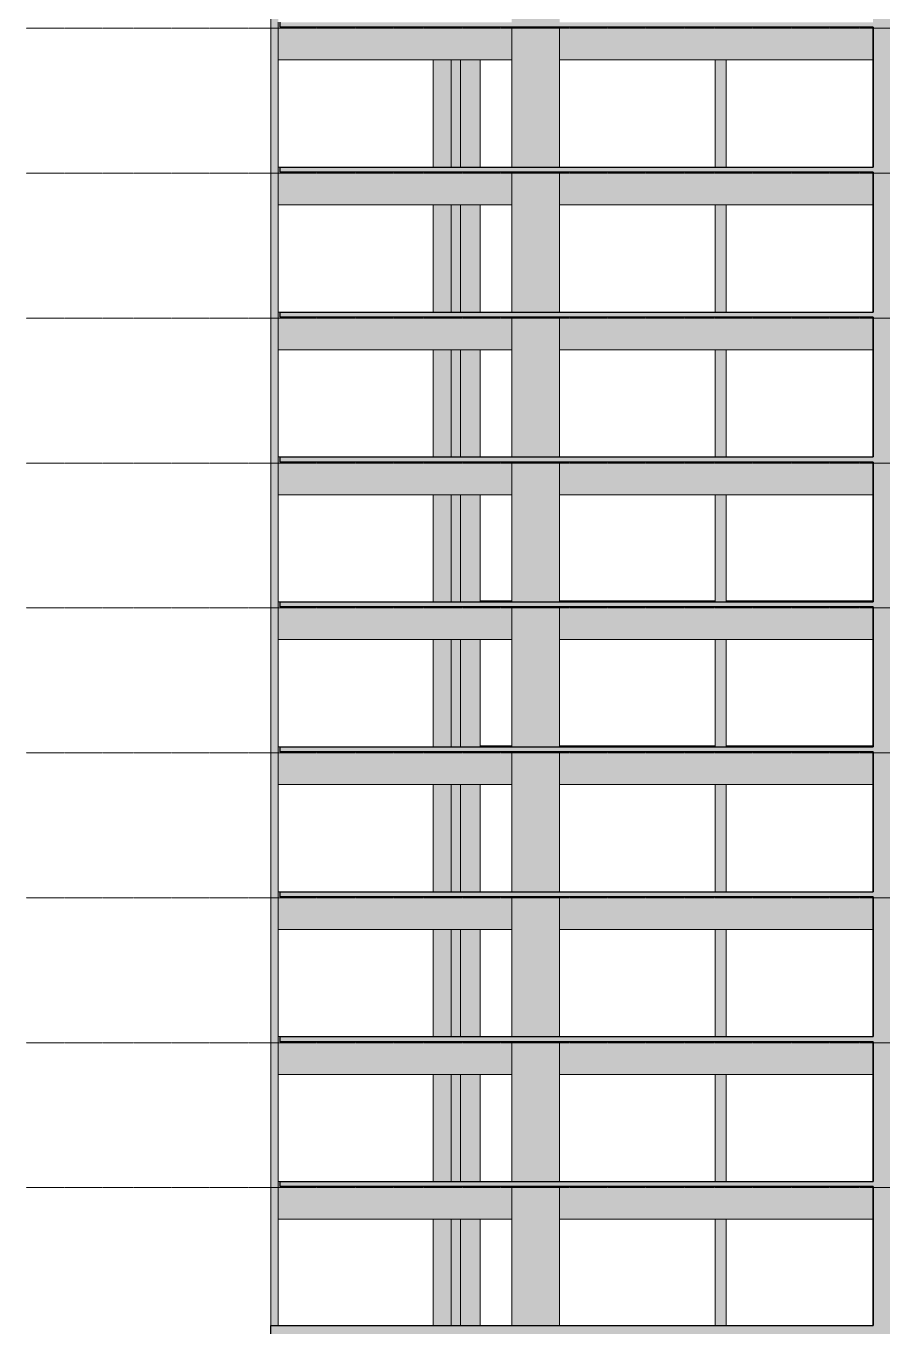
# Model space of a CAD drawing. Header units: centimetres. Extents: x -28 to 30806, y -3196 to 88064.
# Drawn here: x 24225 to 25929, y 83103 to 85688 of the extents above; entities that cross this region are included whole.
import ezdxf

# ---------------------------------------------------------------- set-up
doc = ezdxf.new("R2010")
doc.units = ezdxf.units.CM
doc.linetypes.add('Centro', pattern=[3.175, 0.635, -0.47625, 1.5875, -0.47625])
for name, color, linetype, lineweight in [('A-FLOR', 7, 'Continuous', 25), ('A-FLOR-LEVL', 7, 'Continuous', 9), ('S-BEAM', 7, 'Continuous', 25), ('S-COLS', 7, 'Continuous', 25)]:
    doc.layers.add(name, color=color, linetype=linetype, lineweight=lineweight)

msp = doc.modelspace()

# ---------------------------------------------------------------- hatches: boundary and pattern name
at = {"layer": 'A-FLOR', "true_color": 0xc0c0c0}
for points in [[(25909.31, 85686), (25909.08, 85696), (24730.31, 85696), (24730.31, 85686), (25909.11, 85686)], [(25248.81, 85398), (25909.31, 85398), (25909.08, 85408), (24730.31, 85408), (24730.31, 85398), (25225.52, 85398)], [(25248.81, 85110), (25909.31, 85110), (25909.08, 85120), (24730.31, 85120), (24730.31, 85110), (25225.52, 85110)], [(24791.75, 84822), (25909.31, 84822), (25909.08, 84832), (24730.31, 84832), (24730.31, 84822)], [(24791.75, 84534), (25909.31, 84534), (25909.08, 84544), (24730.31, 84544), (24730.31, 84534)], [(24791.75, 84246), (25909.31, 84246), (25909.08, 84256), (24730.31, 84256), (24730.31, 84246)], [(24791.75, 83958), (25909.31, 83958), (25909.08, 83968), (24730.31, 83968), (24730.31, 83958)], [(25432.3, 83670), (25909.31, 83670), (25909.08, 83680), (24730.31, 83680), (24730.31, 83670), (25286.06, 83670)], [(25248.81, 83382), (25909.31, 83382), (25909.08, 83392), (24730.31, 83392), (24730.31, 83382), (25225.52, 83382)]]:
    msp.add_hatch(color=9, dxfattribs=at).paths.add_polyline_path(points, flags=0)
at = {"layer": 'S-BEAM', "true_color": 0xc0c0c0}
for points in [[(25122.13, 85621), (25191.06, 85621), (25191.06, 85686), (24730.31, 85686), (24730.31, 85696), (24726.81, 85696), (24726.81, 85621), (25018.73, 85621)], [(25432.3, 85621), (25909.08, 85621), (25909.08, 85686), (25286.06, 85686), (25286.06, 85621)], [(24726.81, 85333), (25191.06, 85333), (25191.06, 85398), (24730.31, 85398), (24730.31, 85408), (24726.81, 85408), (24726.81, 85356.58)], [(25909.08, 85333), (25909.08, 85398), (25286.06, 85398), (25286.06, 85333), (25845.88, 85333)], [(25122.13, 85045), (25191.06, 85045), (25191.06, 85110), (24730.31, 85110), (24730.31, 85120), (24726.81, 85120), (24726.81, 85045), (25018.73, 85045)], [(25432.3, 85045), (25909.08, 85045), (25909.08, 85110), (25286.06, 85110), (25286.06, 85045)], [(25191.06, 84757), (25191.06, 84822), (24730.31, 84822), (24730.31, 84832), (24726.81, 84832), (24726.81, 84757), (25122.13, 84757)], [(25845.88, 84757), (25909.08, 84757), (25909.08, 84822), (25286.06, 84822), (25286.06, 84757), (25432.3, 84757)], [(24730.31, 84469), (25191.06, 84469), (25191.06, 84534), (24730.31, 84534), (24730.31, 84544), (24726.81, 84544), (24726.81, 84469)], [(25845.88, 84469), (25909.08, 84469), (25909.08, 84534), (25286.06, 84534), (25286.06, 84469), (25432.3, 84469)], [(24726.81, 84181), (25191.06, 84181), (25191.06, 84246), (24730.31, 84246), (24730.31, 84256), (24726.81, 84256), (24726.81, 84232)], [(25845.88, 84181), (25909.08, 84181), (25909.08, 84246), (25286.06, 84246), (25286.06, 84181), (25639.09, 84181)], [(24726.81, 83893), (25191.06, 83893), (25191.06, 83958), (24730.31, 83958), (24730.31, 83968), (24726.81, 83968), (24726.81, 83944)], [(25432.3, 83893), (25909.08, 83893), (25909.08, 83958), (25286.06, 83958), (25286.06, 83893)], [(25191.06, 83605), (25191.06, 83670), (24730.31, 83670), (24730.31, 83680), (24726.81, 83680), (24726.81, 83605), (25122.13, 83605)], [(25432.3, 83605), (25909.08, 83605), (25909.08, 83670), (25286.06, 83670), (25286.06, 83605)], [(25122.13, 83317), (25191.06, 83317), (25191.06, 83382), (24730.31, 83382), (24730.31, 83392), (24726.81, 83392), (24726.81, 83317), (25018.73, 83317)], [(25845.88, 83317), (25909.08, 83317), (25909.08, 83382), (25286.06, 83382), (25286.06, 83317), (25432.3, 83317)], [(25432.3, 83031), (25909.31, 83031), (25909.08, 83106), (24711.81, 83106), (24711.81, 83031), (25225.52, 83031)]]:
    msp.add_hatch(color=9, dxfattribs=at).paths.add_polyline_path(points, flags=0)
h = msp.add_hatch(color=9, dxfattribs=at)
h.paths.add_polyline_path([(25128.06, 84544), (25191.06, 84544), (25191.06, 84546), (25128.06, 84546)], flags=0)
h.paths.add_polyline_path([(25286.06, 84544), (25595.31, 84544), (25595.31, 84546), (25286.06, 84546)], flags=0)
h.paths.add_polyline_path([(25909.08, 84544), (25909.08, 84546), (25617.31, 84546), (25617.31, 84544), (25845.88, 84544)], flags=0)
h = msp.add_hatch(color=9, dxfattribs=at)
h.paths.add_polyline_path([(25432.3, 84256), (25595.31, 84256), (25595.31, 84258), (25286.06, 84258), (25286.06, 84256)], flags=0)
h.paths.add_polyline_path([(25191.06, 84256), (25191.06, 84258), (25128.06, 84258), (25128.06, 84256)], flags=0)
h.paths.add_polyline_path([(25909.08, 84256), (25909.08, 84258), (25617.31, 84258), (25617.31, 84256), (25845.88, 84256)], flags=0)
at = {"layer": 'S-COLS', "true_color": 0xc0c0c0}
for points in [[(25919.82, 83024.5), (25948.81, 83024.5), (25948.81, 87709), (25909.31, 87709), (25909.31, 83024.5)], [(24721.23, 85684), (24726.81, 85684), (24726.81, 85972), (24711.81, 85972), (24711.81, 85684), (24720.22, 85684)], [(24721.85, 85396), (24726.81, 85396), (24726.81, 85684), (24711.81, 85684), (24711.81, 85396), (24720.88, 85396)], [(25070.31, 85408), (25070.31, 85621), (25034.56, 85621), (25034.56, 85408)], [(25089.31, 85408), (25089.31, 85621), (25070.31, 85621), (25070.43, 85408), (25071.32, 85408)], [(25128.06, 85408), (25128.06, 85621), (25089.31, 85621), (25089.31, 85408), (25122.13, 85408)], [(25617.31, 85408), (25617.31, 85621), (25595.31, 85621), (25595.31, 85408), (25615.81, 85408)], [(24722.38, 85108), (24726.81, 85108), (24726.81, 85396), (24711.81, 85396), (24711.81, 85108), (24722.34, 85108)], [(25070.31, 85120), (25070.31, 85333), (25034.56, 85333), (25034.56, 85120)], [(25070.31, 85120), (25089.31, 85120), (25089.31, 85333), (25070.31, 85333), (25070.31, 85180.08)], [(25128.06, 85120), (25128.06, 85333), (25089.31, 85333), (25089.31, 85120), (25122.13, 85120)], [(25615.81, 85120), (25617.31, 85120), (25617.31, 85333), (25595.31, 85333), (25595.31, 85120)], [(24725.17, 84820), (24726.81, 84820), (24726.81, 85108), (24711.81, 85108), (24711.81, 84820), (24723.88, 84820)], [(25034.56, 84832), (25070.31, 84832), (25070.31, 85045), (25034.56, 85045), (25034.56, 85003.58)], [(25070.31, 84832), (25089.31, 84832), (25089.31, 85045), (25070.31, 85045), (25070.31, 84971.08)], [(25091.38, 84832), (25128.06, 84832), (25128.06, 85045), (25089.31, 85045), (25089.31, 84832)], [(25617.31, 84832), (25617.31, 85045), (25595.31, 85045), (25595.31, 84832), (25615.81, 84832)], [(24725.33, 84532), (24726.81, 84532), (24726.81, 84820), (24711.81, 84820), (24711.81, 84532), (24724.14, 84532)], [(25070.31, 84544), (25070.31, 84757), (25034.56, 84757), (25034.56, 84544)], [(25070.31, 84544), (25089.31, 84544), (25089.31, 84757), (25070.31, 84757), (25070.31, 84562.32)], [(25089.31, 84544), (25128.06, 84544), (25128.06, 84757), (25089.31, 84757), (25089.31, 84546)], [(25595.31, 84544), (25617.31, 84544), (25617.31, 84757), (25595.31, 84757), (25595.31, 84546)], [(24725.51, 84244), (24726.81, 84244), (24726.81, 84532), (24711.81, 84532), (24711.81, 84244)], [(25070.31, 84256), (25070.31, 84469), (25034.56, 84469), (25034.56, 84256)], [(25089.31, 84256), (25089.31, 84469), (25070.31, 84469), (25070.33, 84256), (25071.32, 84256)], [(25089.31, 84256), (25128.06, 84256), (25128.06, 84469), (25089.31, 84469), (25089.31, 84258)], [(25595.31, 84256), (25617.31, 84256), (25617.31, 84469), (25595.31, 84469), (25595.31, 84258)], [(24711.81, 83956), (24726.81, 83956), (24726.81, 84244), (24711.81, 84244), (24711.81, 83956.36)], [(25034.56, 83968), (25070.31, 83968), (25070.31, 84181), (25034.56, 84181), (25034.56, 84121.06)], [(25071.32, 83968), (25089.31, 83968), (25089.31, 84181), (25070.31, 84181), (25070.31, 83968)], [(25128.06, 83968), (25128.06, 84181), (25089.31, 84181), (25089.31, 83968), (25122.13, 83968)], [(25617.31, 83968), (25617.31, 84181), (25595.31, 84181), (25595.31, 83968), (25615.81, 83968)], [(24725.29, 83668), (24726.81, 83668), (24726.75, 83956), (24711.81, 83956), (24711.81, 83668)], [(25034.56, 83680), (25070.31, 83680), (25070.31, 83893), (25034.56, 83893), (25034.56, 83768.06)], [(25089.31, 83680), (25089.31, 83893), (25070.31, 83893), (25070.31, 83680), (25071.32, 83680)], [(25128.06, 83680), (25128.06, 83893), (25089.31, 83893), (25089.31, 83680), (25122.13, 83680)], [(25617.31, 83680), (25617.31, 83893), (25595.31, 83893), (25595.31, 83680), (25615.81, 83680)], [(24725.18, 83380), (24726.81, 83380), (24726.75, 83668), (24711.81, 83668), (24711.81, 83380), (24725.13, 83380)], [(25070.31, 83392), (25070.31, 83605), (25034.56, 83605), (25034.56, 83392)], [(25070.31, 83392), (25089.31, 83392), (25089.31, 83605), (25070.31, 83605), (25070.31, 83415.05)], [(25091.38, 83392), (25128.06, 83392), (25128.06, 83605), (25089.31, 83605), (25089.31, 83392)], [(25617.31, 83392), (25617.31, 83605), (25595.31, 83605), (25595.31, 83392), (25615.81, 83392)], [(24725.06, 83106), (24726.81, 83106), (24726.74, 83380), (24711.81, 83380), (24711.81, 83106), (24725.01, 83106)], [(25225.52, 83106), (25286.06, 83106), (25286.06, 83380), (25191.06, 83380), (25191.06, 83106)], [(25035.07, 83106), (25070.31, 83106), (25070.31, 83317), (25034.56, 83317), (25034.56, 83106)], [(25089.31, 83106), (25089.31, 83317), (25070.31, 83317), (25070.31, 83106), (25071.49, 83106)], [(25128.06, 83106), (25128.06, 83317), (25089.31, 83317), (25089.31, 83106), (25122.13, 83106)], [(25617.31, 83106), (25617.31, 83317), (25595.31, 83317), (25595.31, 83106)]]:
    msp.add_hatch(color=9, dxfattribs=at).paths.add_polyline_path(points, flags=0)
h = msp.add_hatch(color=9, dxfattribs=at)
h.paths.add_polyline_path([(25225.52, 85684), (25286.06, 85684), (25286.06, 85686), (25191.06, 85686), (25191.06, 85684)], flags=0)
h.paths.add_polyline_path([(25225.52, 85696), (25286.06, 85696), (25286.06, 85972), (25191.06, 85972), (25191.06, 85696)], flags=0)
h = msp.add_hatch(color=9, dxfattribs=at)
h.paths.add_polyline_path([(26156.06, 85684), (26406.82, 85684), (26406.82, 85972), (25948.81, 85972), (25948.81, 85684), (26142.33, 85684)], flags=0)
h.paths.add_polyline_path([(25909.08, 85684), (25909.31, 85684), (25909.08, 85686)], flags=0)
h.paths.add_polyline_path([(25909.08, 85696), (25909.31, 85696), (25909.08, 85709.59)], flags=0)
h = msp.add_hatch(color=9, dxfattribs=at)
h.paths.add_polyline_path([(25191.06, 85396), (25286.06, 85396), (25286.06, 85398), (25191.06, 85398)], flags=0)
h.paths.add_polyline_path([(25248.81, 85408), (25286.06, 85408), (25286.06, 85684), (25191.06, 85684), (25191.06, 85408), (25225.52, 85408)], flags=0)
h = msp.add_hatch(color=9, dxfattribs=at)
h.paths.add_polyline_path([(25286.06, 85108), (25286.06, 85110), (25191.06, 85110), (25191.06, 85108), (25248.81, 85108)], flags=0)
h.paths.add_polyline_path([(25248.81, 85120), (25286.06, 85120), (25286.06, 85396), (25191.06, 85396), (25191.06, 85120), (25225.52, 85120)], flags=0)
h = msp.add_hatch(color=9, dxfattribs=at)
h.paths.add_polyline_path([(25191.06, 84820), (25286.06, 84820), (25286.06, 84822), (25191.06, 84822)], flags=0)
h.paths.add_polyline_path([(25225.52, 84832), (25286.06, 84832), (25286.06, 85108), (25191.06, 85108), (25191.06, 84832)], flags=0)
h = msp.add_hatch(color=9, dxfattribs=at)
h.paths.add_polyline_path([(25286.06, 84532), (25286.06, 84534), (25191.06, 84534), (25191.06, 84532), (25248.81, 84532)], flags=0)
h.paths.add_polyline_path([(25248.81, 84544), (25286.06, 84544), (25286.06, 84820), (25191.06, 84820), (25191.06, 84544), (25225.52, 84544)], flags=0)
h = msp.add_hatch(color=9, dxfattribs=at)
h.paths.add_polyline_path([(26121, 84532), (26406.82, 84532), (26406.82, 84820), (25948.81, 84820), (25948.81, 84532), (26120.97, 84532)], flags=0)
h.paths.add_polyline_path([(25909.08, 84544), (25909.31, 84544), (25909.08, 84552.76)], flags=0)
h = msp.add_hatch(color=9, dxfattribs=at)
h.paths.add_polyline_path([(25225.52, 84244), (25286.06, 84244), (25286.06, 84246), (25191.06, 84246), (25191.06, 84244)], flags=0)
h.paths.add_polyline_path([(25286.06, 84256), (25286.06, 84532), (25191.06, 84532), (25191.06, 84256), (25248.81, 84256)], flags=0)
h = msp.add_hatch(color=9, dxfattribs=at)
h.paths.add_polyline_path([(25191.06, 83956), (25286.06, 83956), (25286.06, 83958), (25191.06, 83958)], flags=0)
h.paths.add_polyline_path([(25286.06, 83968), (25286.06, 84244), (25191.06, 84244), (25191.06, 83968), (25248.81, 83968)], flags=0)
h = msp.add_hatch(color=9, dxfattribs=at)
h.paths.add_polyline_path([(25286.06, 83668), (25286.06, 83670), (25191.06, 83670), (25191.06, 83668), (25248.81, 83668)], flags=0)
h.paths.add_polyline_path([(25248.81, 83680), (25286.06, 83680), (25286.06, 83956), (25191.06, 83956), (25191.06, 83680), (25225.52, 83680)], flags=0)
h = msp.add_hatch(color=9, dxfattribs=at)
h.paths.add_polyline_path([(25225.52, 83380), (25286.06, 83380), (25286.06, 83382), (25191.06, 83382), (25191.06, 83380)], flags=0)
h.paths.add_polyline_path([(25225.52, 83392), (25286.06, 83392), (25286.06, 83668), (25191.06, 83668), (25191.06, 83392)], flags=0)
h = msp.add_hatch(color=9, dxfattribs=at)
h.paths.add_polyline_path([(26123.83, 83092), (26406.82, 83092.01), (26406.82, 83380), (25948.81, 83380), (25949.27, 83092), (26123.31, 83092)], flags=0)
h.paths.add_polyline_path([(25909.08, 83106), (25909.31, 83106), (25909.08, 83238.55)], flags=0)

# ---------------------------------------------------------------- linework, layer by layer
at = {"layer": 'A-FLOR', "color": 190, "true_color": 0x8000ff}
for p, q in [((24730.31, 85686), (24730.31, 85696)), ((25909.31, 85686), (24730.31, 85686)), ((24730.31, 85408), (25909.31, 85408)), ((24730.31, 85398), (24730.31, 85408)), ((25909.31, 85398), (24730.31, 85398)), ((24730.31, 85120), (25909.31, 85120)), ((24730.31, 85110), (24730.31, 85120)), ((25909.31, 85110), (24730.31, 85110)), ((24730.31, 84832), (25909.31, 84832)), ((24730.31, 84822), (24730.31, 84832)), ((25909.31, 84822), (24730.31, 84822)), ((24730.31, 84544), (25909.31, 84544)), ((24730.31, 84534), (24730.31, 84544)), ((25909.31, 84534), (24730.31, 84534)), ((24730.31, 84256), (25909.31, 84256)), ((24730.31, 84246), (24730.31, 84256)), ((25909.31, 84246), (24730.31, 84246)), ((24730.31, 83968), (25909.31, 83968)), ((24730.31, 83958), (24730.31, 83968)), ((25909.31, 83958), (24730.31, 83958)), ((24730.31, 83680), (25909.31, 83680)), ((24730.31, 83670), (24730.31, 83680)), ((25909.31, 83670), (24730.31, 83670)), ((24730.31, 83392), (25909.31, 83392)), ((24730.31, 83382), (24730.31, 83392)), ((25909.31, 83382), (24730.31, 83382))]:
    msp.add_line(p, q, dxfattribs=at)
at = {"layer": 'A-FLOR-LEVL', "linetype": 'Centro'}
for p, q in [((24225.37, 85684), (29773.94, 85684)), ((24225.37, 85396), (29773.94, 85396)), ((24225.37, 85108), (29773.94, 85108)), ((24225.37, 84820), (29773.94, 84820)), ((24225.37, 84532), (29773.94, 84532)), ((24225.37, 84244), (29773.94, 84244)), ((24225.37, 83956), (29773.94, 83956)), ((24225.37, 83668), (29773.94, 83668)), ((24225.37, 83380), (29773.94, 83380))]:
    msp.add_line(p, q, dxfattribs=at)
at = {"layer": 'S-BEAM', "lineweight": 9}
for p, q in [((24726.81, 85696), (24726.81, 85684)), ((24726.81, 85684), (24726.81, 85621)), ((25191.06, 85686), (25191.06, 85621)), ((25286.06, 85686), (25286.06, 85621)), ((25909.08, 85684), (25909.08, 85686)), ((25909.08, 85621), (25909.08, 85684)), ((24726.81, 85621), (25191.06, 85621)), ((25286.06, 85621), (25909.08, 85621)), ((24726.81, 85408), (24730.31, 85408)), ((24726.81, 85408), (24726.81, 85396)), ((24726.81, 85396), (24726.81, 85333)), ((25191.06, 85398), (25191.06, 85333)), ((25286.06, 85398), (25286.06, 85333)), ((25909.08, 85396), (25909.08, 85398)), ((25909.08, 85333), (25909.08, 85396)), ((24726.81, 85333), (25191.06, 85333)), ((25286.06, 85333), (25909.08, 85333)), ((24726.81, 85120), (24730.31, 85120)), ((24726.81, 85120), (24726.81, 85108)), ((24726.81, 85108), (24726.81, 85045)), ((25191.06, 85110), (25191.06, 85045)), ((25286.06, 85110), (25286.06, 85045)), ((25909.08, 85108), (25909.08, 85110)), ((25909.08, 85045), (25909.08, 85108)), ((24726.81, 85045), (25191.06, 85045)), ((25286.06, 85045), (25909.08, 85045)), ((24726.81, 84832), (24730.31, 84832)), ((24726.81, 84832), (24726.81, 84820)), ((24726.81, 84820), (24726.81, 84757)), ((25191.06, 84822), (25191.06, 84757)), ((25286.06, 84822), (25286.06, 84757)), ((25909.08, 84820), (25909.08, 84822)), ((25909.08, 84757), (25909.08, 84820)), ((24726.81, 84757), (25191.06, 84757)), ((25286.06, 84757), (25909.08, 84757)), ((24726.81, 84544), (24730.31, 84544)), ((24726.81, 84544), (24726.81, 84532)), ((24726.81, 84532), (24726.81, 84469)), ((25191.06, 84534), (25191.06, 84469)), ((25286.06, 84534), (25286.06, 84469)), ((25909.08, 84532), (25909.08, 84534)), ((25909.08, 84469), (25909.08, 84532)), ((24726.81, 84469), (25191.06, 84469)), ((25286.06, 84469), (25909.08, 84469)), ((24726.81, 84256), (24730.31, 84256)), ((24726.81, 84256), (24726.81, 84244)), ((24726.81, 84244), (24726.81, 84181)), ((25191.06, 84246), (25191.06, 84181)), ((25286.06, 84246), (25286.06, 84181)), ((25909.08, 84244), (25909.08, 84246)), ((25909.08, 84181), (25909.08, 84244)), ((24726.81, 84181), (25191.06, 84181)), ((25286.06, 84181), (25909.08, 84181)), ((24726.81, 83968), (24730.31, 83968)), ((24726.81, 83968), (24726.81, 83956)), ((24726.81, 83956), (24726.81, 83893)), ((25191.06, 83958), (25191.06, 83893)), ((25286.06, 83958), (25286.06, 83893)), ((25909.08, 83956), (25909.08, 83958)), ((25909.08, 83893), (25909.08, 83956)), ((24726.81, 83893), (25191.06, 83893)), ((25286.06, 83893), (25909.08, 83893)), ((24726.81, 83680), (24730.31, 83680)), ((24726.81, 83680), (24726.81, 83668)), ((24726.81, 83668), (24726.81, 83605)), ((25191.06, 83670), (25191.06, 83605)), ((25286.06, 83670), (25286.06, 83605)), ((25909.08, 83668), (25909.08, 83670)), ((25909.08, 83605), (25909.08, 83668)), ((24726.81, 83605), (25191.06, 83605)), ((25286.06, 83605), (25909.08, 83605)), ((24726.81, 83392), (24730.31, 83392)), ((24726.81, 83392), (24726.81, 83380)), ((24726.81, 83380), (24726.81, 83317)), ((25191.06, 83382), (25191.06, 83317)), ((25286.06, 83382), (25286.06, 83317)), ((25909.08, 83380), (25909.08, 83382)), ((25909.08, 83317), (25909.08, 83380)), ((24726.81, 83317), (25191.06, 83317)), ((25286.06, 83317), (25909.08, 83317))]:
    msp.add_line(p, q, dxfattribs=at)
at = {"layer": 'S-BEAM', "color": 190, "true_color": 0x8000ff}
for p, q in [((25128.06, 84546), (25191.06, 84546)), ((25286.06, 84546), (25595.31, 84546)), ((25617.31, 84546), (25909.08, 84546)), ((25128.06, 84258), (25191.06, 84258)), ((25286.06, 84258), (25595.31, 84258)), ((25617.31, 84258), (25909.08, 84258)), ((24711.81, 83031), (24711.81, 83106)), ((24711.81, 83106), (25909.31, 83106))]:
    msp.add_line(p, q, dxfattribs=at)
at = {"layer": 'S-COLS', "lineweight": 9}
for p, q in [((24711.81, 85972), (24711.81, 85684)), ((24711.81, 85684), (24711.81, 85396)), ((24726.81, 85684), (24711.81, 85684)), ((24726.81, 85684), (24711.81, 85684)), ((24726.81, 85696), (24726.81, 85684)), ((24726.81, 85684), (24726.81, 85621)), ((25191.06, 85686), (25191.06, 85684)), ((25191.06, 85684), (25191.06, 85408)), ((25286.06, 85684), (25191.06, 85684)), ((25286.06, 85684), (25191.06, 85684)), ((25286.06, 85684), (25286.06, 85686)), ((25286.06, 85408), (25286.06, 85684)), ((25909.08, 85686), (25909.08, 85684)), ((25909.08, 85684), (25909.08, 85621)), ((24726.81, 85621), (24726.81, 85408)), ((25034.56, 85408), (25034.56, 85621)), ((25070.31, 85621), (25070.31, 85408)), ((25089.31, 85621), (25089.31, 85408)), ((25128.06, 85621), (25128.06, 85408)), ((25595.31, 85621), (25595.31, 85408)), ((25617.31, 85621), (25617.31, 85408)), ((25909.08, 85621), (25909.08, 85408)), ((24726.81, 85408), (24726.81, 85396)), ((24711.81, 85396), (24711.81, 85108)), ((24726.81, 85396), (24711.81, 85396)), ((24726.81, 85396), (24711.81, 85396)), ((24726.81, 85396), (24726.81, 85333)), ((25191.06, 85398), (25191.06, 85396)), ((25191.06, 85396), (25191.06, 85120)), ((25286.06, 85396), (25191.06, 85396)), ((25286.06, 85396), (25191.06, 85396)), ((25286.06, 85396), (25286.06, 85398)), ((25286.06, 85120), (25286.06, 85396)), ((25909.08, 85398), (25909.08, 85396)), ((25909.08, 85396), (25909.08, 85333)), ((24726.81, 85333), (24726.81, 85120)), ((25034.56, 85120), (25034.56, 85333)), ((25070.31, 85333), (25070.31, 85120)), ((25089.31, 85333), (25089.31, 85120)), ((25128.06, 85333), (25128.06, 85120)), ((25595.31, 85333), (25595.31, 85120)), ((25617.31, 85333), (25617.31, 85120)), ((25909.08, 85333), (25909.08, 85120)), ((24726.81, 85120), (24726.81, 85108)), ((24711.81, 85108), (24711.81, 84820)), ((24726.81, 85108), (24711.81, 85108)), ((24726.81, 85108), (24711.81, 85108)), ((24726.81, 85108), (24726.81, 85045)), ((25191.06, 85110), (25191.06, 85108)), ((25191.06, 85108), (25191.06, 84832)), ((25286.06, 85108), (25191.06, 85108)), ((25286.06, 85108), (25191.06, 85108)), ((25286.06, 85108), (25286.06, 85110)), ((25286.06, 84832), (25286.06, 85108)), ((25909.08, 85110), (25909.08, 85108)), ((25909.08, 85108), (25909.08, 85045)), ((24726.81, 85045), (24726.81, 84832)), ((25034.56, 84832), (25034.56, 85045)), ((25070.31, 85045), (25070.31, 84832)), ((25089.31, 85045), (25089.31, 84832)), ((25128.06, 85045), (25128.06, 84832)), ((25595.31, 85045), (25595.31, 84832)), ((25617.31, 85045), (25617.31, 84832)), ((25909.08, 85045), (25909.08, 84832)), ((24726.81, 84832), (24726.81, 84820)), ((24711.81, 84820), (24711.81, 84532)), ((24726.81, 84820), (24711.81, 84820)), ((24726.81, 84820), (24711.81, 84820)), ((24726.81, 84820), (24726.81, 84757)), ((25191.06, 84822), (25191.06, 84820)), ((25191.06, 84820), (25191.06, 84544)), ((25286.06, 84820), (25191.06, 84820)), ((25286.06, 84820), (25191.06, 84820)), ((25286.06, 84820), (25286.06, 84822)), ((25286.06, 84544), (25286.06, 84820)), ((25909.08, 84822), (25909.08, 84820)), ((25909.08, 84820), (25909.08, 84757)), ((24726.81, 84757), (24726.81, 84544)), ((25034.56, 84544), (25034.56, 84757)), ((25070.31, 84757), (25070.31, 84544)), ((25089.31, 84757), (25089.31, 84544)), ((25128.06, 84757), (25128.06, 84544)), ((25595.31, 84757), (25595.31, 84544)), ((25617.31, 84757), (25617.31, 84544)), ((25909.08, 84757), (25909.08, 84544)), ((24711.81, 84532), (24711.81, 84244)), ((24726.81, 84532), (24711.81, 84532)), ((24726.81, 84532), (24711.81, 84532)), ((24726.81, 84544), (24726.81, 84532)), ((24726.81, 84532), (24726.81, 84469)), ((25191.06, 84534), (25191.06, 84532)), ((25191.06, 84532), (25191.06, 84256)), ((25286.06, 84532), (25191.06, 84532)), ((25286.06, 84532), (25191.06, 84532)), ((25286.06, 84532), (25286.06, 84534)), ((25286.06, 84256), (25286.06, 84532)), ((25909.08, 84534), (25909.08, 84532)), ((25909.08, 84532), (25909.08, 84469)), ((24726.81, 84469), (24726.81, 84256)), ((25034.56, 84256), (25034.56, 84469)), ((25070.31, 84469), (25070.31, 84256)), ((25089.31, 84469), (25089.31, 84256)), ((25128.06, 84469), (25128.06, 84256)), ((25595.31, 84469), (25595.31, 84256)), ((25617.31, 84469), (25617.31, 84256)), ((25909.08, 84469), (25909.08, 84256)), ((24711.81, 84244), (24711.81, 83956)), ((24726.81, 84244), (24711.81, 84244)), ((24726.81, 84244), (24711.81, 84244)), ((24726.81, 84256), (24726.81, 84244)), ((24726.81, 84244), (24726.81, 84181)), ((25191.06, 84246), (25191.06, 84244)), ((25191.06, 84244), (25191.06, 83968)), ((25286.06, 84244), (25191.06, 84244)), ((25286.06, 84244), (25191.06, 84244)), ((25286.06, 84244), (25286.06, 84246)), ((25286.06, 83968), (25286.06, 84244)), ((25909.08, 84246), (25909.08, 84244)), ((25909.08, 84244), (25909.08, 84181)), ((24726.81, 84181), (24726.81, 83968)), ((25034.56, 83968), (25034.56, 84181)), ((25070.31, 84181), (25070.31, 83968)), ((25089.31, 84181), (25089.31, 83968)), ((25128.06, 84181), (25128.06, 83968)), ((25595.31, 84181), (25595.31, 83968)), ((25617.31, 84181), (25617.31, 83968)), ((25909.08, 84181), (25909.08, 83968)), ((24711.81, 83956), (24711.81, 83668)), ((24726.81, 83956), (24711.81, 83956)), ((24726.81, 83956), (24711.81, 83956)), ((24726.81, 83968), (24726.81, 83956)), ((24726.81, 83956), (24726.81, 83893)), ((25191.06, 83958), (25191.06, 83956)), ((25191.06, 83956), (25191.06, 83680)), ((25286.06, 83956), (25191.06, 83956)), ((25286.06, 83956), (25191.06, 83956)), ((25286.06, 83956), (25286.06, 83958)), ((25286.06, 83680), (25286.06, 83956)), ((25909.08, 83958), (25909.08, 83956)), ((25909.08, 83956), (25909.08, 83893)), ((24726.81, 83893), (24726.81, 83680)), ((25034.56, 83680), (25034.56, 83893)), ((25070.31, 83893), (25070.31, 83680)), ((25089.31, 83893), (25089.31, 83680)), ((25128.06, 83893), (25128.06, 83680)), ((25595.31, 83893), (25595.31, 83680)), ((25617.31, 83893), (25617.31, 83680)), ((25909.08, 83893), (25909.08, 83680)), ((24711.81, 83668), (24711.81, 83380)), ((24726.81, 83668), (24711.81, 83668)), ((24726.81, 83668), (24711.81, 83668)), ((24726.81, 83680), (24726.81, 83668)), ((24726.81, 83668), (24726.81, 83605)), ((25191.06, 83670), (25191.06, 83668)), ((25191.06, 83668), (25191.06, 83392)), ((25286.06, 83668), (25191.06, 83668)), ((25286.06, 83668), (25191.06, 83668)), ((25286.06, 83668), (25286.06, 83670)), ((25286.06, 83392), (25286.06, 83668)), ((25909.08, 83670), (25909.08, 83668)), ((25909.08, 83668), (25909.08, 83605)), ((24726.81, 83605), (24726.81, 83392)), ((25034.56, 83392), (25034.56, 83605)), ((25070.31, 83605), (25070.31, 83392)), ((25089.31, 83605), (25089.31, 83392)), ((25128.06, 83605), (25128.06, 83392)), ((25595.31, 83605), (25595.31, 83392)), ((25617.31, 83605), (25617.31, 83392)), ((25909.08, 83605), (25909.08, 83392)), ((24726.81, 83392), (24726.81, 83380)), ((24711.81, 83380), (24711.81, 83106)), ((24726.81, 83380), (24711.81, 83380)), ((24726.81, 83380), (24711.81, 83380)), ((24726.81, 83380), (24726.81, 83317)), ((25191.06, 83382), (25191.06, 83380)), ((25191.06, 83380), (25191.06, 83106)), ((25286.06, 83380), (25191.06, 83380)), ((25286.06, 83380), (25191.06, 83380)), ((25286.06, 83380), (25286.06, 83382)), ((25286.06, 83106), (25286.06, 83380)), ((25909.08, 83382), (25909.08, 83380)), ((25909.08, 83380), (25909.08, 83317)), ((24726.81, 83317), (24726.81, 83106)), ((25034.56, 83106), (25034.56, 83317)), ((25070.31, 83317), (25070.31, 83106)), ((25089.31, 83317), (25089.31, 83106)), ((25128.06, 83317), (25128.06, 83106)), ((25595.31, 83317), (25595.31, 83106)), ((25617.31, 83317), (25617.31, 83106)), ((25909.08, 83317), (25909.08, 83106))]:
    msp.add_line(p, q, dxfattribs=at)
at = {"layer": 'S-COLS', "color": 190, "true_color": 0x8000ff}
for p, q in [((25909.31, 85686), (25909.31, 85408)), ((25909.31, 85398), (25909.31, 85120)), ((25909.31, 85110), (25909.31, 84832)), ((25909.31, 84822), (25909.31, 84544)), ((25909.31, 84534), (25909.31, 84256)), ((25909.31, 84246), (25909.31, 83968)), ((25909.31, 83958), (25909.31, 83680)), ((25909.31, 83670), (25909.31, 83392)), ((25909.31, 83382), (25909.31, 83106))]:
    msp.add_line(p, q, dxfattribs=at)

doc.saveas('drawing.dxf')
